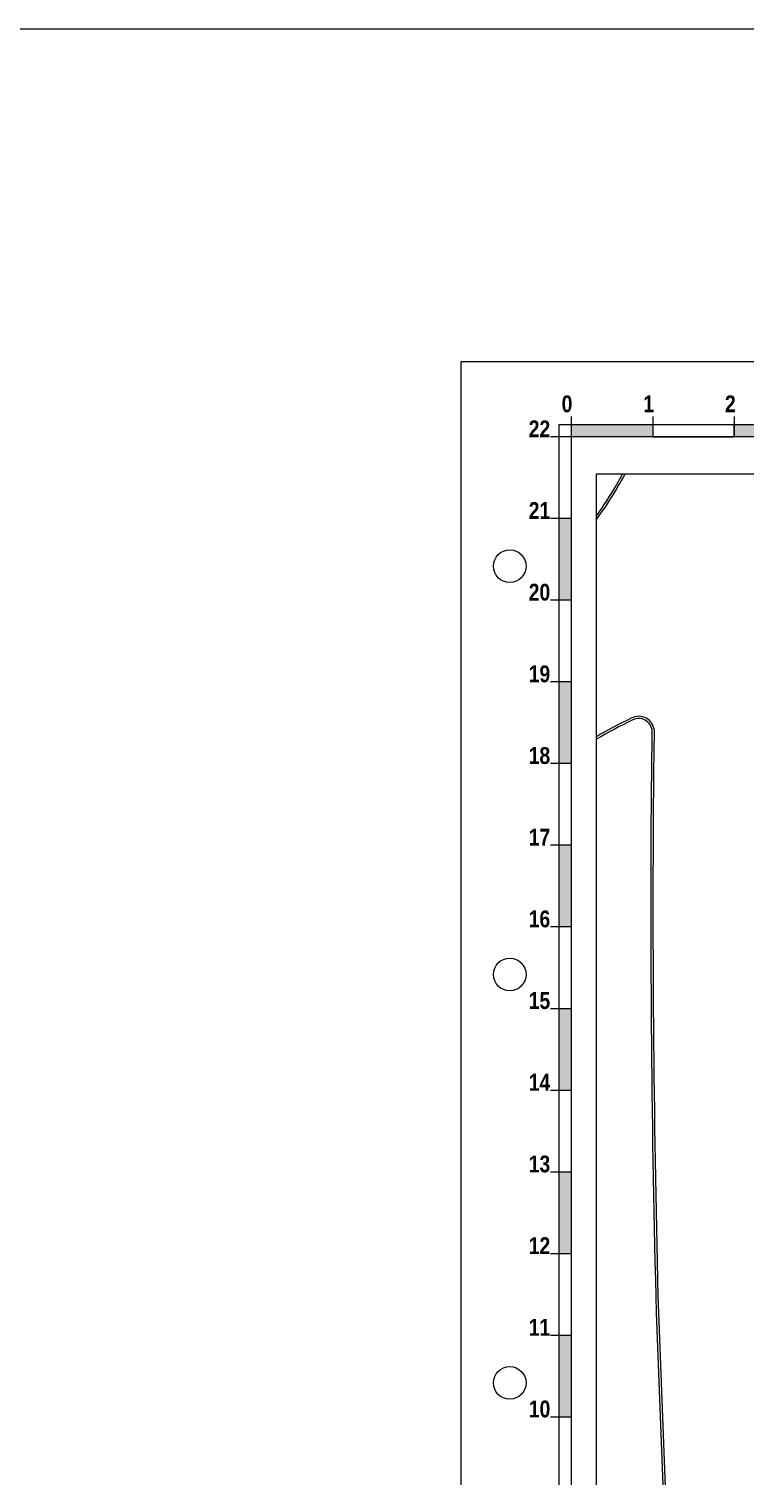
# Model space of a CAD drawing. Header units: millimetres. Extents: x 1010 to 1494, y -119 to 564.
# Drawn here: x 1244.5 to 1293.6, y 464.8 to 564 of the extents above; entities that cross this region are included whole.
import ezdxf

# ---------------------------------------------------------------- set-up
doc = ezdxf.new("R2010")
doc.units = ezdxf.units.MM
for name, color, linetype, lineweight in [('10', 7, 'Continuous', 9), ('20', 6, 'Continuous', 9), ('50', 2, 'Continuous', 9), ('80', 1, 'Continuous', 9), ('Estructura', 170, 'Continuous', 9)]:
    doc.layers.add(name, color=color, linetype=linetype, lineweight=lineweight)
doc.styles.add('SUB', font='ARIALNB.TTF', dxfattribs={"oblique": 30})

msp = doc.modelspace()

# ---------------------------------------------------------------- hatches: boundary and pattern name
at = {"layer": '20'}
h = msp.add_hatch(color=256, dxfattribs=at)
h.paths.add_polyline_path([(1287.24722, 536.8522), (1281.64722, 536.8522), (1281.64722, 536.0122), (1287.24722, 536.0122)])
h.paths.add_polyline_path([(1298.44722, 536.8522), (1292.84722, 536.8522), (1292.84722, 536.0122), (1298.44722, 536.0122)])
h.paths.add_polyline_path([(1309.64722, 536.8522), (1304.04722, 536.8522), (1304.04722, 536.0122), (1309.64722, 536.0122)])
h.paths.add_polyline_path([(1320.84722, 536.8522), (1315.24722, 536.8522), (1315.24722, 536.0122), (1320.84722, 536.0122)])
h.paths.add_polyline_path([(1332.04722, 536.8522), (1326.44722, 536.8522), (1326.44722, 536.0122), (1332.04722, 536.0122)])
h = msp.add_hatch(color=256, dxfattribs=at)
h.paths.add_polyline_path([(1281.64722, 508.0122), (1280.80722, 508.0122), (1280.80722, 502.4122), (1281.64722, 502.4122)])
h.paths.add_polyline_path([(1281.64722, 519.2122), (1280.80722, 519.2122), (1280.80722, 513.6122), (1281.64722, 513.6122)])
h.paths.add_polyline_path([(1281.64722, 530.4122), (1280.80722, 530.4122), (1280.80722, 524.8122), (1281.64722, 524.8122)])
h = msp.add_hatch(color=256, dxfattribs=at)
h.paths.add_polyline_path([(1281.64722, 474.4122), (1280.80722, 474.4122), (1280.80722, 468.8122), (1281.64722, 468.8122)])
h.paths.add_polyline_path([(1281.64722, 485.6122), (1280.80722, 485.6122), (1280.80722, 480.0122), (1281.64722, 480.0122)])
h.paths.add_polyline_path([(1281.64722, 496.8122), (1280.80722, 496.8122), (1280.80722, 491.2122), (1281.64722, 491.2122)])

# ---------------------------------------------------------------- linework, layer by layer
at = {"layer": '10'}
for p, q in [((1467.28722, 536.8522), (1280.80722, 536.8522)), ((1280.80722, 536.8522), (1280.80722, 411.9722)), ((1281.64722, 537.4122), (1281.64722, 411.9722)), ((1287.24722, 537.4122), (1287.24722, 536.0122)), ((1292.84722, 537.4122), (1292.84722, 536.0122)), ((1467.28722, 536.0122), (1280.24722, 536.0122)), ((1281.64722, 530.4122), (1280.24722, 530.4122)), ((1281.64722, 524.8122), (1280.24722, 524.8122)), ((1281.64722, 519.2122), (1280.24722, 519.2122)), ((1281.64722, 513.6122), (1280.24722, 513.6122)), ((1281.64722, 508.0122), (1280.24722, 508.0122)), ((1281.64722, 502.4122), (1280.24722, 502.4122)), ((1281.64722, 496.8122), (1280.24722, 496.8122)), ((1281.64722, 491.2122), (1280.24722, 491.2122)), ((1281.64722, 485.6122), (1280.24722, 485.6122)), ((1281.64722, 480.0122), (1280.24722, 480.0122)), ((1281.64722, 474.4122), (1280.24722, 474.4122)), ((1281.64722, 468.8122), (1280.24722, 468.8122))]:
    msp.add_line(p, q, dxfattribs=at)
msp.add_lwpolyline([(1274.08722, 401.153), (1470.08722, 401.153), (1470.08722, 541.153), (1274.08722, 541.153)], close=True, dxfattribs=at)
at = {"layer": '20', "color": 7, "lineweight": 0}
for p, q in [((1470.08722, 541.153), (1274.08722, 541.153)), ((1274.08722, 541.153), (1274.08722, 401.153)), ((1292.84722, 536.8522), (1287.24722, 536.8522)), ((1287.24722, 536.8522), (1287.24722, 536.0122)), ((1292.84722, 536.0122), (1292.84722, 536.8522)), ((1287.24722, 536.0122), (1292.84722, 536.0122))]:
    msp.add_line(p, q, dxfattribs=at)
at = {"layer": '20'}
for points in [[(1283.38738, 530.34278, 0.02689566), (1284.8896, 532.63551, 0.00703969), (1285.36705, 533.48476)], [(1283.38738, 530.59747, 0.02487013), (1284.75989, 532.71086, 0.00644732), (1285.1962, 533.48476)], [(1287.36826, 515.8529, 0.54381718), (1285.77528, 516.72603, 0.01765106), (1283.38738, 515.46022, 0.01765106)], [(1287.21867, 515.84192, 0.54488895), (1285.8438, 516.59255, 0.01823986), (1283.38738, 515.28698, 0.01823986)], [(1289.6625, 419.62592, -0.00060795), (1289.58435, 422.22641), (1287.51558, 475.95139, -0.00888796), (1287.17912, 513.00376), (1287.21867, 515.84192)], [(1289.81257, 419.62592, -0.00060922), (1289.73427, 422.23146), (1287.6655, 475.95629, -0.00888765), (1287.32911, 513.00206), (1287.36865, 515.83983)]]:
    msp.add_lwpolyline(points, format="xyb", dxfattribs=at)
at = {"layer": '50'}
for centre in [(1277.44722, 527.153), (1277.44722, 499.153), (1277.44722, 471.153)]:
    msp.add_circle(centre, 1.12, dxfattribs=at)
at = {"layer": '80'}
msp.add_lwpolyline([(1283.38738, 533.48476), (1433.6233, 533.48476), (1433.6233, 419.62592), (1283.38738, 419.62592)], close=True, dxfattribs=at)
at = {"layer": 'Estructura', "color": 3}
msp.add_lwpolyline([(1010.05607, 563.98403), (1493.54723, 563.98403), (1493.54723, 235.03101), (1010.05607, 235.03101)], close=True, dxfattribs=at)

# ---------------------------------------------------------------- texts
at = {"layer": '20', "style": 'SUB'}
for s, height, p in [('0', 1.15482, (1281.00594, 537.70348)), ('1', 1.15482, (1286.60594, 537.70348)), ('2', 1.15482, (1292.20594, 537.70348)), ('22', 1.154816, (1278.74904, 535.99032)), ('21', 1.154816, (1278.74904, 530.39032)), ('20', 1.154816, (1278.74904, 524.79032)), ('19', 1.154816, (1278.74904, 519.19032)), ('18', 1.154816, (1278.74904, 513.59032)), ('17', 1.154816, (1278.74904, 507.99032)), ('16', 1.154816, (1278.74904, 502.39032)), ('15', 1.154816, (1278.74904, 496.79032)), ('14', 1.154816, (1278.74904, 491.19032)), ('13', 1.154816, (1278.74904, 485.59032)), ('12', 1.154816, (1278.74904, 479.99032)), ('11', 1.154816, (1278.74904, 474.39032)), ('10', 1.154816, (1278.75684, 468.79032))]:
    msp.add_text(s, height=height, dxfattribs=at).set_placement(p)

doc.saveas('drawing.dxf')
